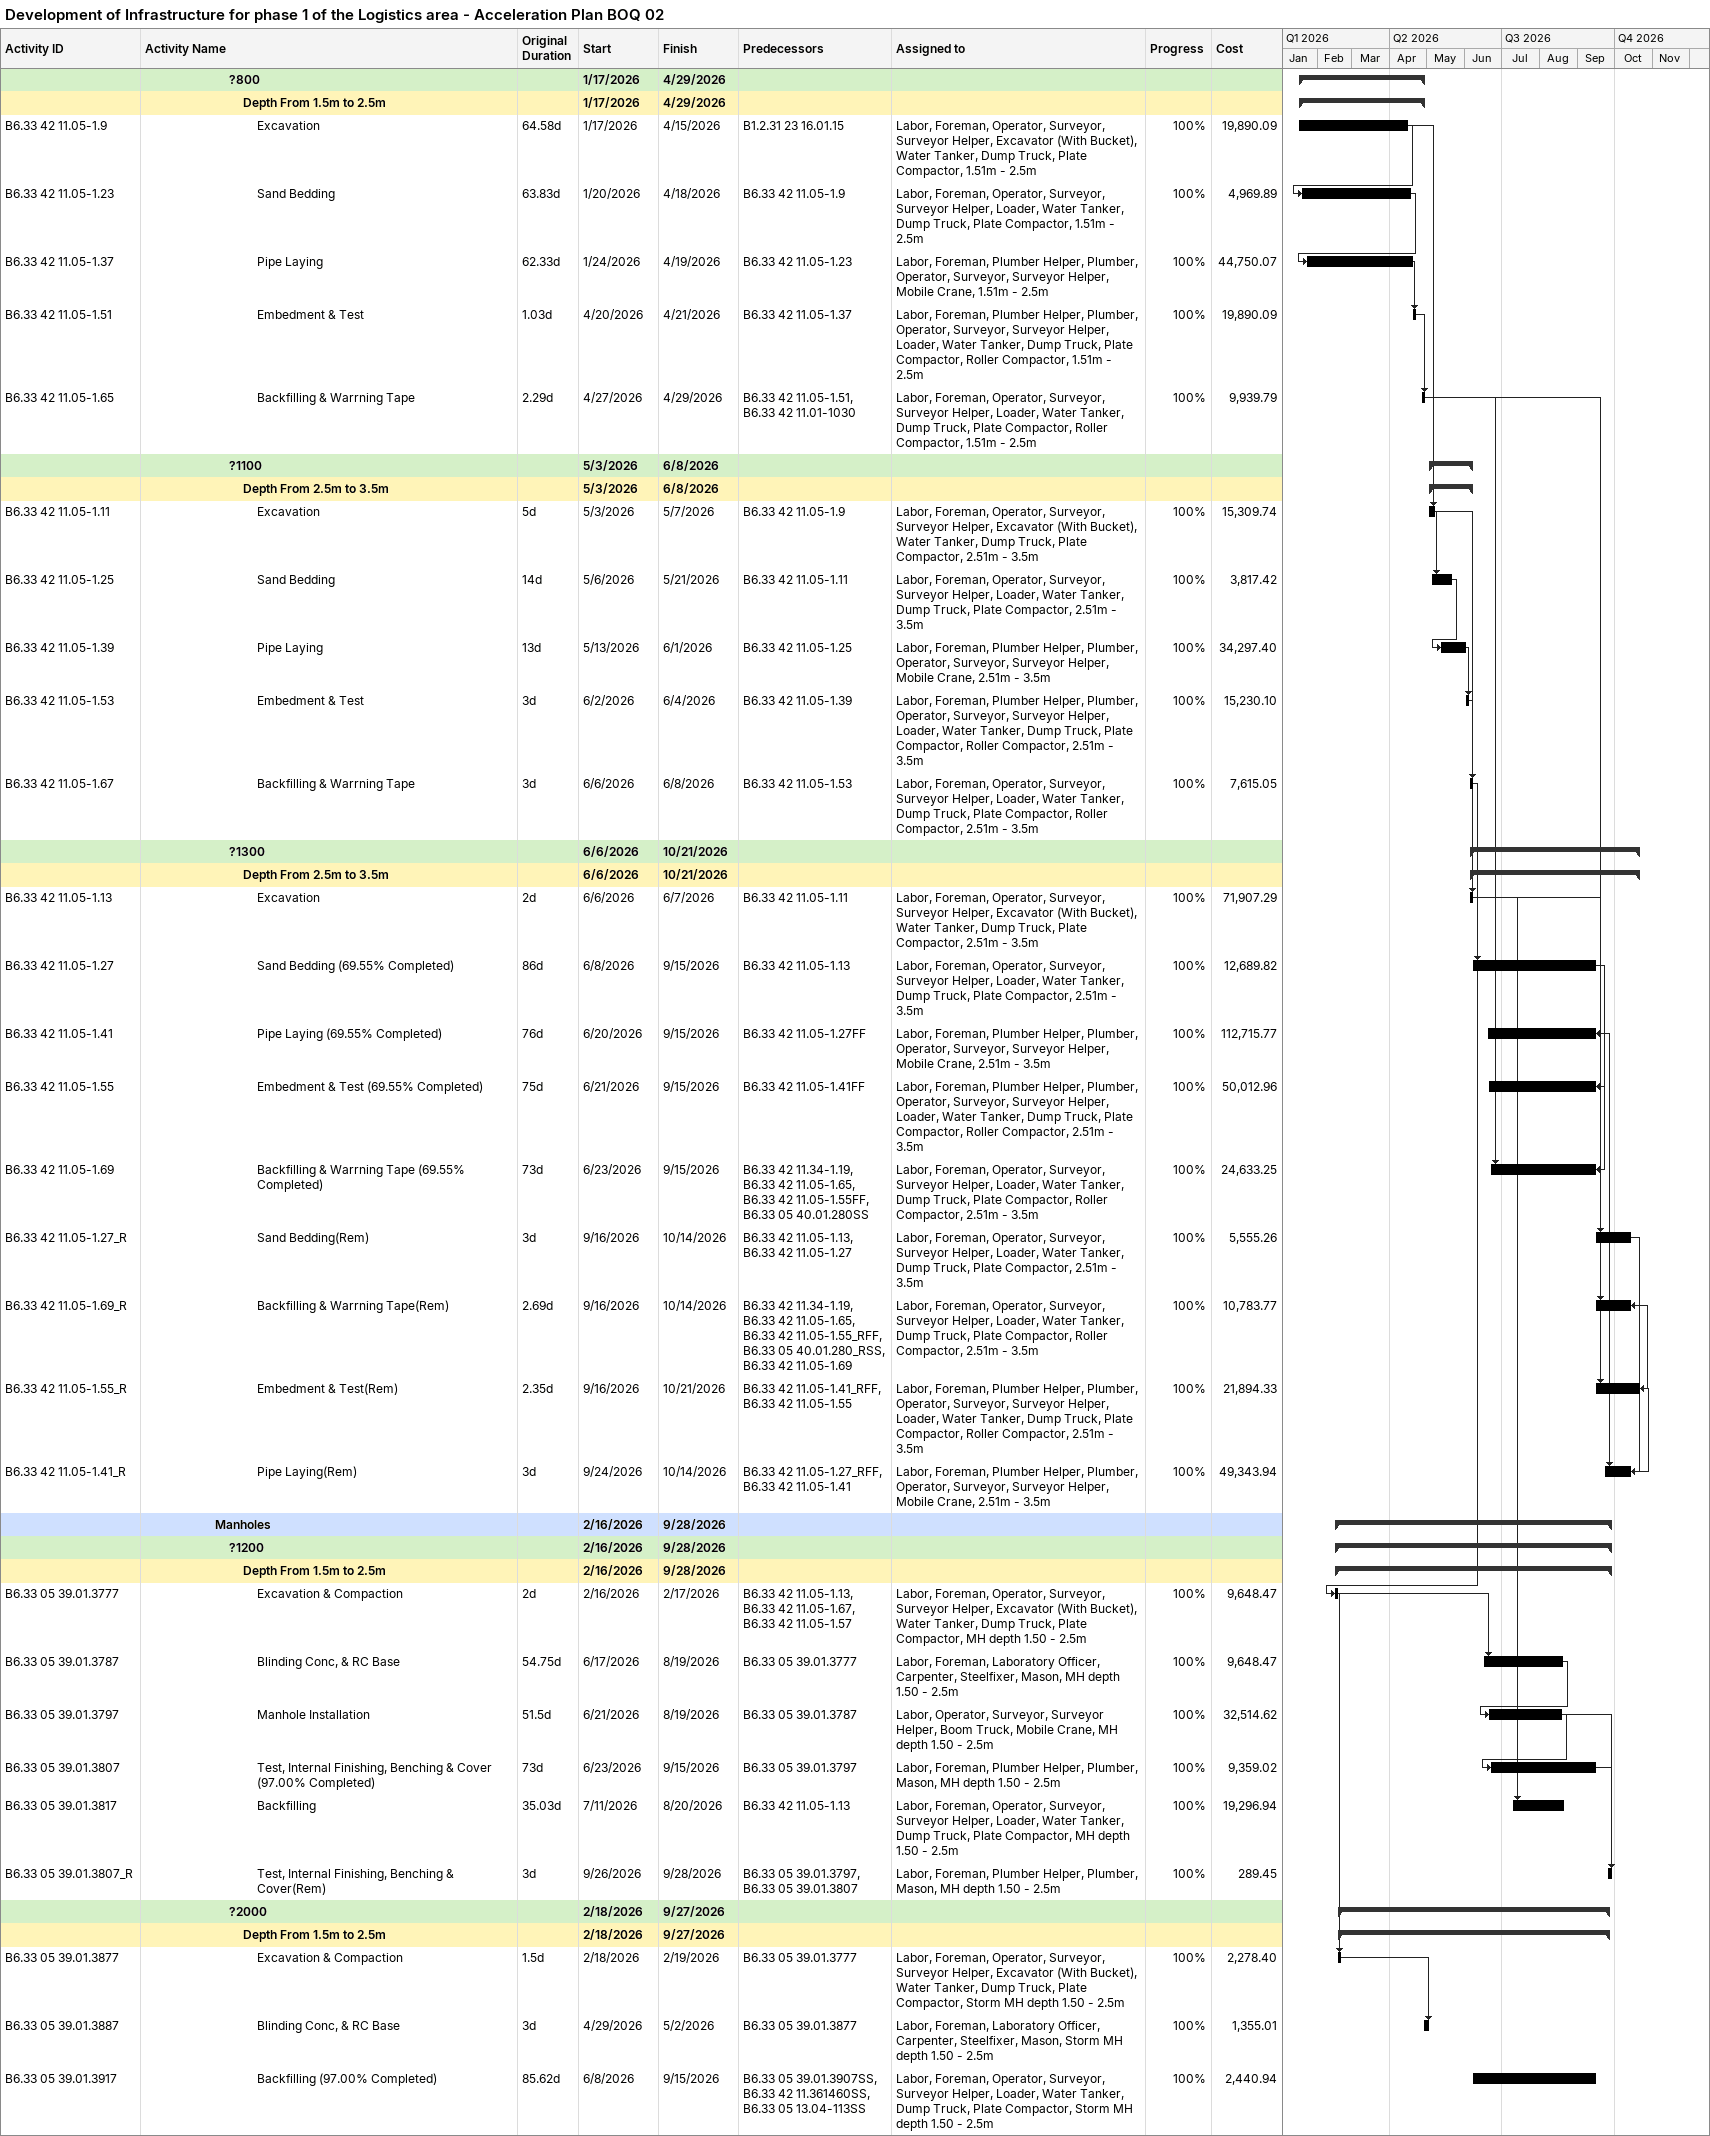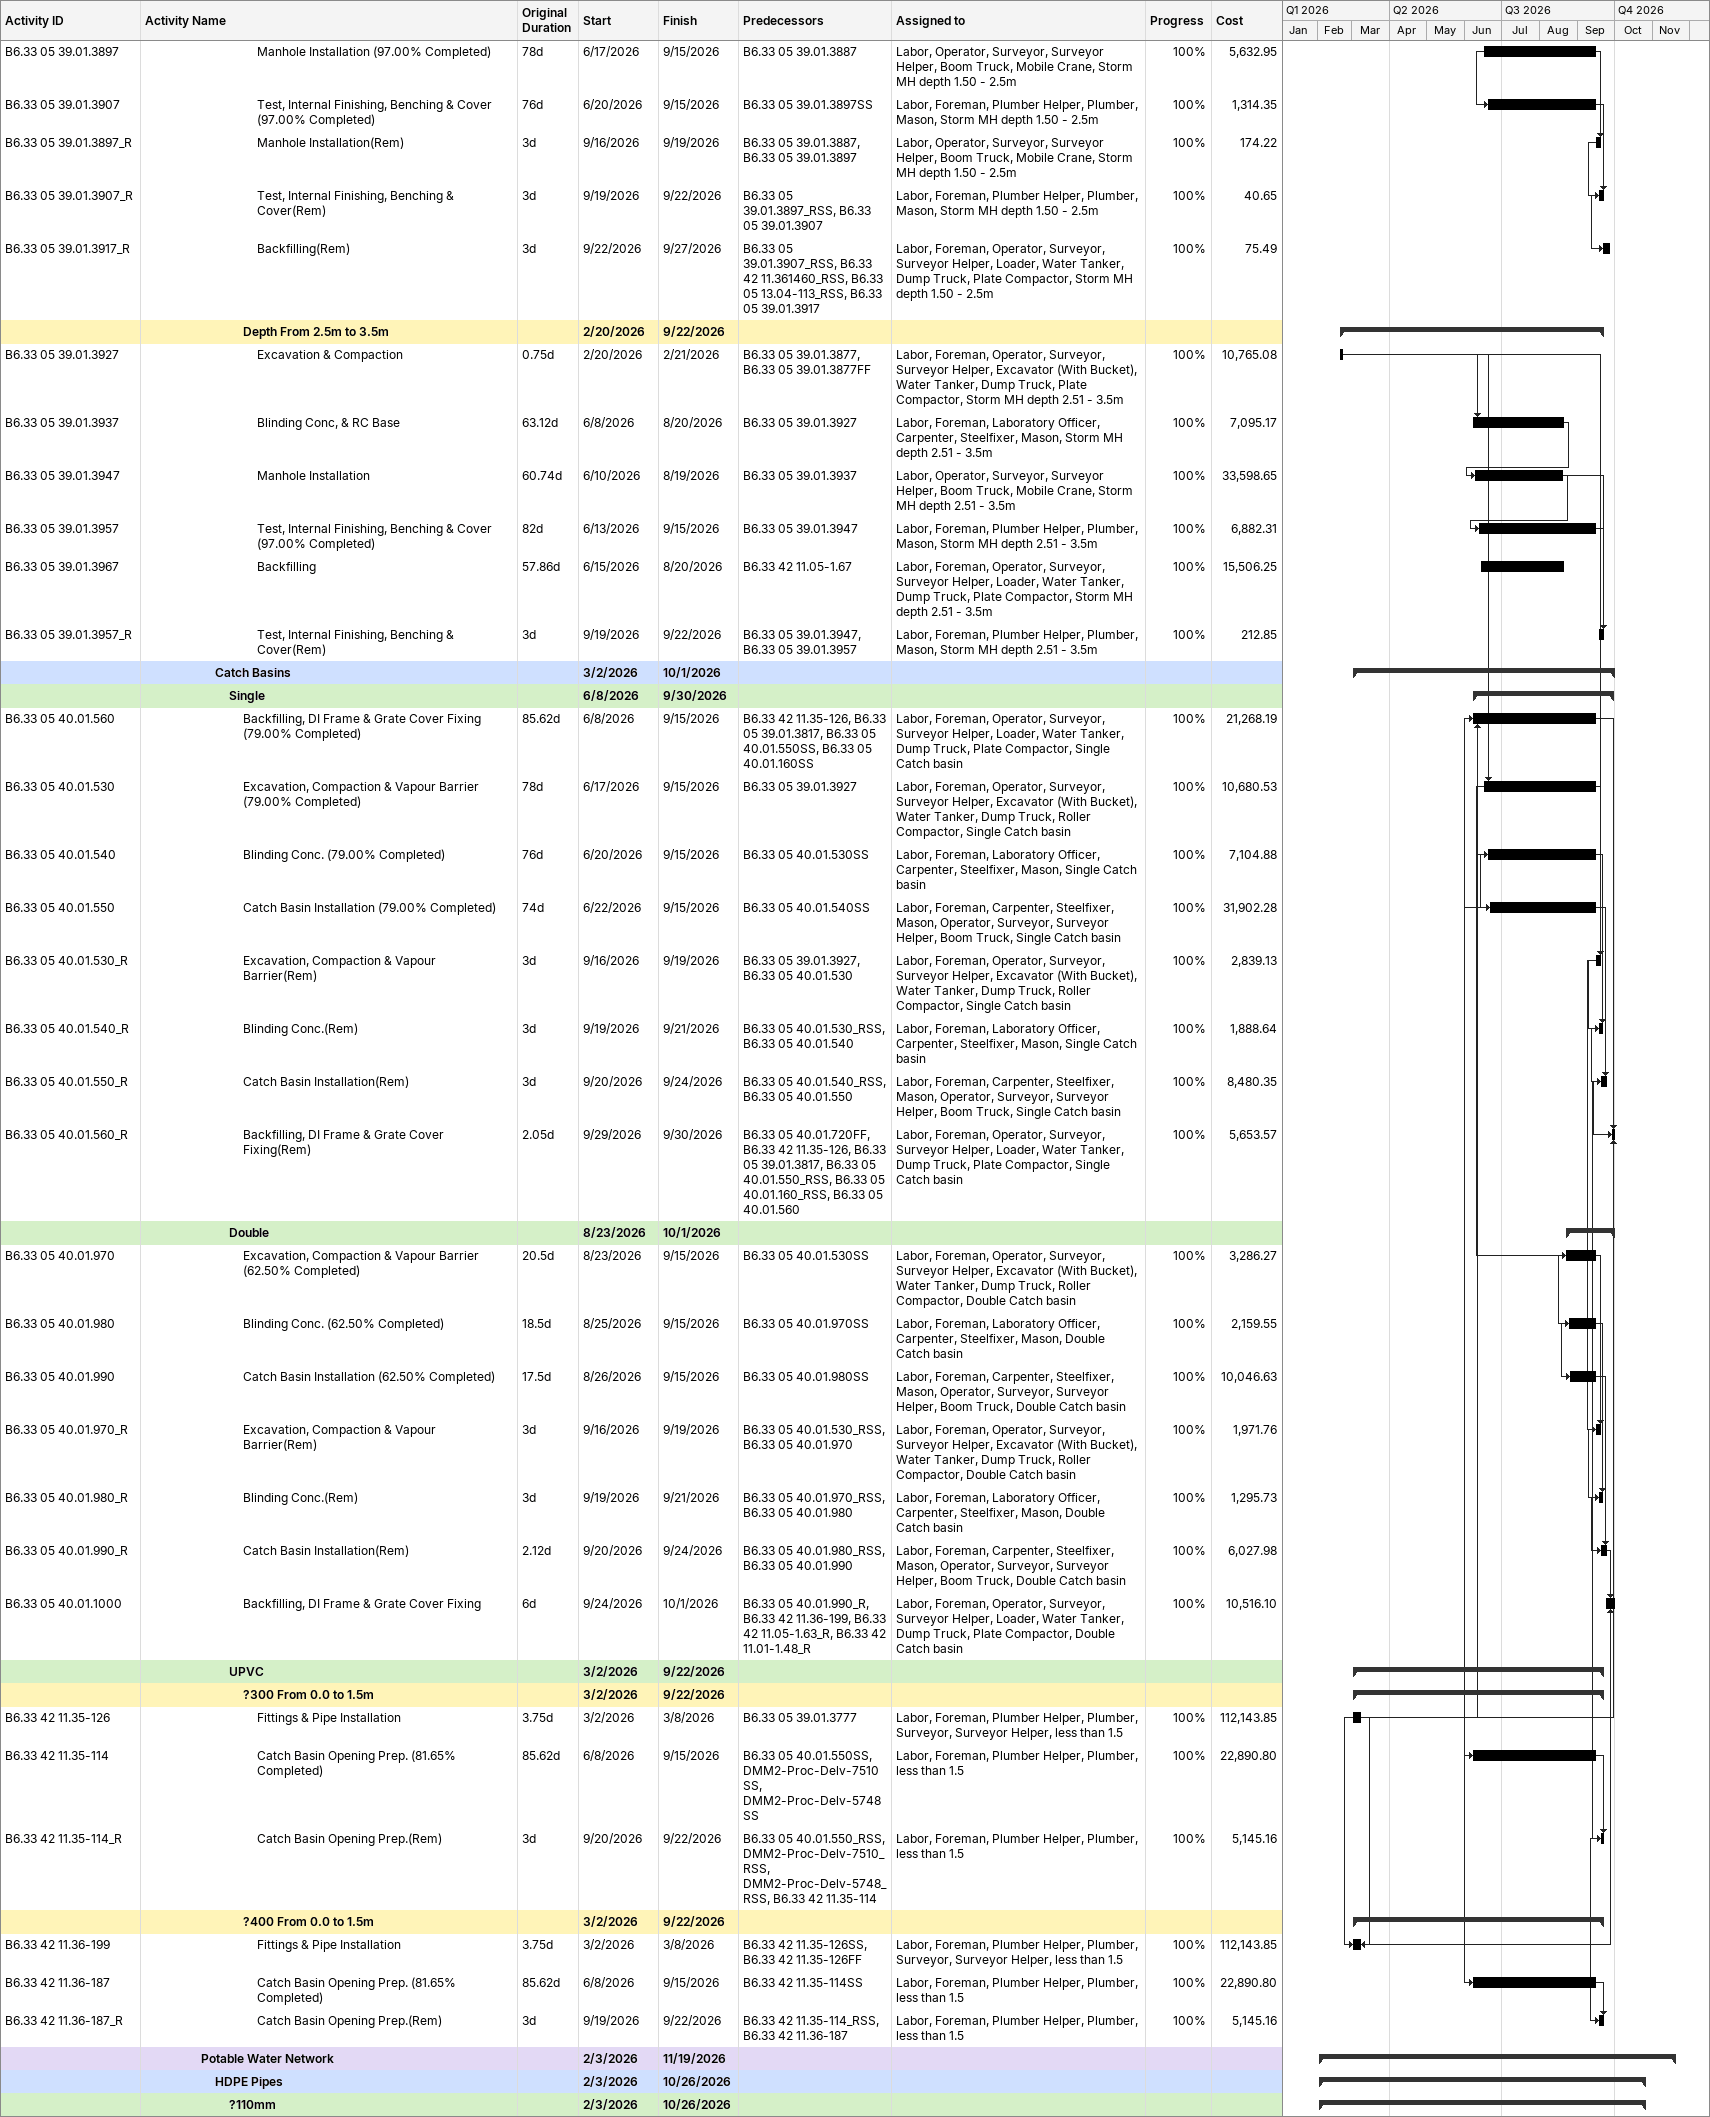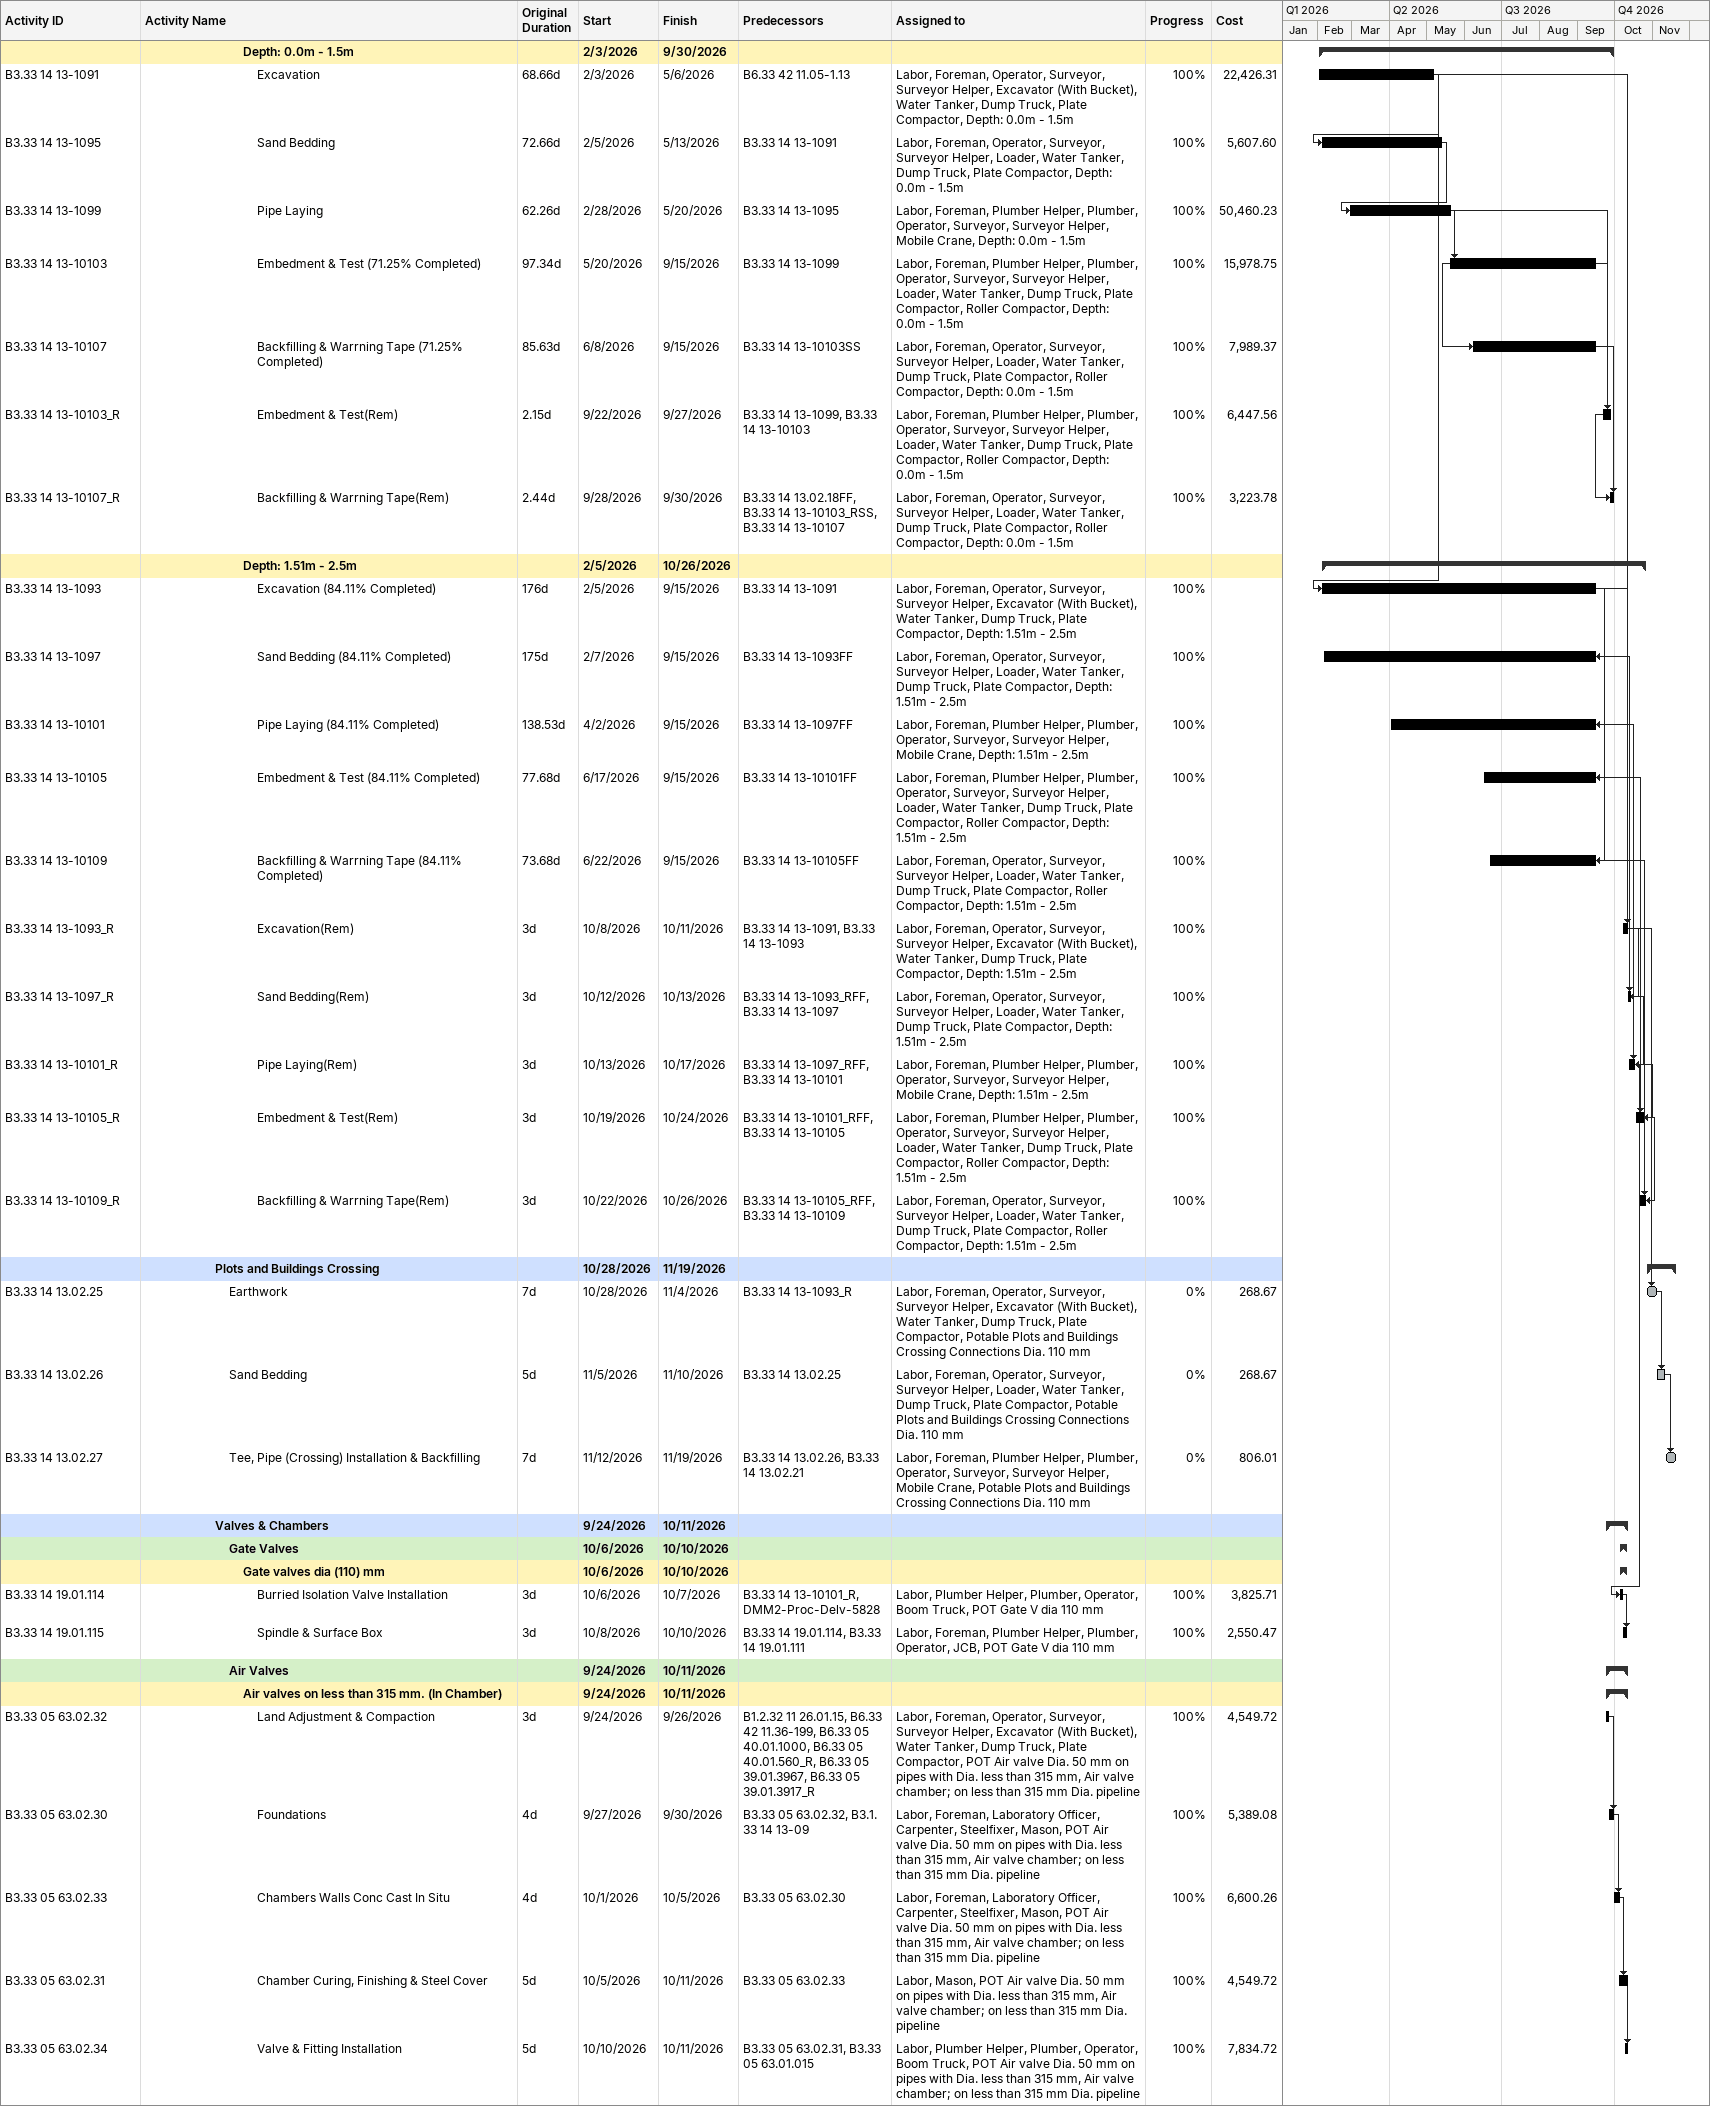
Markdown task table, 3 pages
Development of Infrastructure for phase 1 of the Logistics area - Acceleration Plan BOQ 02

| ID | Level | Task | Original duration | Start | Finish | Predecessors | Resources | % complete | Cost |
|---|---|---|---|---|---|---|---|---|---|
|  | 7 | **?800** |  | 2026-01-17 | 2026-04-29 |  |  |  |  |
|  | 8 | **Depth From 1.5m to 2.5m** |  | 2026-01-17 | 2026-04-29 |  |  |  |  |
| B6.33 42 11.05-1.9 | 9 | Excavation | 64.58d | 2026-01-17 | 2026-04-15 | B1.2.31 23 16.01.15 | Labor, Foreman, Operator, Surveyor, Surveyor Helper, Excavator (With Bucket), Water Tanker, Dump Truck, Plate Compactor, 1.51m - 2.5m | 100 | 19890.09 |
| B6.33 42 11.05-1.23 | 9 | Sand Bedding | 63.83d | 2026-01-20 | 2026-04-18 | B6.33 42 11.05-1.9 | Labor, Foreman, Operator, Surveyor, Surveyor Helper, Loader, Water Tanker, Dump Truck, Plate Compactor, 1.51m - 2.5m | 100 | 4969.89 |
| B6.33 42 11.05-1.37 | 9 | Pipe Laying | 62.33d | 2026-01-24 | 2026-04-19 | B6.33 42 11.05-1.23 | Labor, Foreman, Plumber Helper, Plumber, Operator, Surveyor, Surveyor Helper, Mobile Crane, 1.51m - 2.5m | 100 | 44750.07 |
| B6.33 42 11.05-1.51 | 9 | Embedment & Test | 1.03d | 2026-04-20 | 2026-04-21 | B6.33 42 11.05-1.37 | Labor, Foreman, Plumber Helper, Plumber, Operator, Surveyor, Surveyor Helper, Loader, Water Tanker, Dump Truck, Plate Compactor, Roller Compactor, 1.51m - 2.5m | 100 | 19890.09 |
| B6.33 42 11.05-1.65 | 9 | Backfilling & Warrning Tape | 2.29d | 2026-04-27 | 2026-04-29 | B6.33 42 11.05-1.51, B6.33 42 11.01-1030 | Labor, Foreman, Operator, Surveyor, Surveyor Helper, Loader, Water Tanker, Dump Truck, Plate Compactor, Roller Compactor, 1.51m - 2.5m | 100 | 9939.79 |
|  | 7 | **?1100** |  | 2026-05-03 | 2026-06-08 |  |  |  |  |
|  | 8 | **Depth From 2.5m to 3.5m** |  | 2026-05-03 | 2026-06-08 |  |  |  |  |
| B6.33 42 11.05-1.11 | 9 | Excavation | 5d | 2026-05-03 | 2026-05-07 | B6.33 42 11.05-1.9 | Labor, Foreman, Operator, Surveyor, Surveyor Helper, Excavator (With Bucket), Water Tanker, Dump Truck, Plate Compactor, 2.51m - 3.5m | 100 | 15309.74 |
| B6.33 42 11.05-1.25 | 9 | Sand Bedding | 14d | 2026-05-06 | 2026-05-21 | B6.33 42 11.05-1.11 | Labor, Foreman, Operator, Surveyor, Surveyor Helper, Loader, Water Tanker, Dump Truck, Plate Compactor, 2.51m - 3.5m | 100 | 3817.42 |
| B6.33 42 11.05-1.39 | 9 | Pipe Laying | 13d | 2026-05-13 | 2026-06-01 | B6.33 42 11.05-1.25 | Labor, Foreman, Plumber Helper, Plumber, Operator, Surveyor, Surveyor Helper, Mobile Crane, 2.51m - 3.5m | 100 | 34297.40 |
| B6.33 42 11.05-1.53 | 9 | Embedment & Test | 3d | 2026-06-02 | 2026-06-04 | B6.33 42 11.05-1.39 | Labor, Foreman, Plumber Helper, Plumber, Operator, Surveyor, Surveyor Helper, Loader, Water Tanker, Dump Truck, Plate Compactor, Roller Compactor, 2.51m - 3.5m | 100 | 15230.10 |
| B6.33 42 11.05-1.67 | 9 | Backfilling & Warrning Tape | 3d | 2026-06-06 | 2026-06-08 | B6.33 42 11.05-1.53 | Labor, Foreman, Operator, Surveyor, Surveyor Helper, Loader, Water Tanker, Dump Truck, Plate Compactor, Roller Compactor, 2.51m - 3.5m | 100 | 7615.05 |
|  | 7 | **?1300** |  | 2026-06-06 | 2026-10-21 |  |  |  |  |
|  | 8 | **Depth From 2.5m to 3.5m** |  | 2026-06-06 | 2026-10-21 |  |  |  |  |
| B6.33 42 11.05-1.13 | 9 | Excavation | 2d | 2026-06-06 | 2026-06-07 | B6.33 42 11.05-1.11 | Labor, Foreman, Operator, Surveyor, Surveyor Helper, Excavator (With Bucket), Water Tanker, Dump Truck, Plate Compactor, 2.51m - 3.5m | 100 | 71907.29 |
| B6.33 42 11.05-1.27 | 9 | Sand Bedding (69.55% Completed) | 86d | 2026-06-08 | 2026-09-15 | B6.33 42 11.05-1.13 | Labor, Foreman, Operator, Surveyor, Surveyor Helper, Loader, Water Tanker, Dump Truck, Plate Compactor, 2.51m - 3.5m | 100 | 12689.82 |
| B6.33 42 11.05-1.41 | 9 | Pipe Laying (69.55% Completed) | 76d | 2026-06-20 | 2026-09-15 | B6.33 42 11.05-1.27FF | Labor, Foreman, Plumber Helper, Plumber, Operator, Surveyor, Surveyor Helper, Mobile Crane, 2.51m - 3.5m | 100 | 112715.77 |
| B6.33 42 11.05-1.55 | 9 | Embedment & Test (69.55% Completed) | 75d | 2026-06-21 | 2026-09-15 | B6.33 42 11.05-1.41FF | Labor, Foreman, Plumber Helper, Plumber, Operator, Surveyor, Surveyor Helper, Loader, Water Tanker, Dump Truck, Plate Compactor, Roller Compactor, 2.51m - 3.5m | 100 | 50012.96 |
| B6.33 42 11.05-1.69 | 9 | Backfilling & Warrning Tape (69.55% Completed) | 73d | 2026-06-23 | 2026-09-15 | B6.33 42 11.34-1.19, B6.33 42 11.05-1.65, B6.33 42 11.05-1.55FF, B6.33 05 40.01.280SS | Labor, Foreman, Operator, Surveyor, Surveyor Helper, Loader, Water Tanker, Dump Truck, Plate Compactor, Roller Compactor, 2.51m - 3.5m | 100 | 24633.25 |
| B6.33 42 11.05-1.27_R | 9 | Sand Bedding(Rem) | 3d | 2026-09-16 | 2026-10-14 | B6.33 42 11.05-1.13, B6.33 42 11.05-1.27 | Labor, Foreman, Operator, Surveyor, Surveyor Helper, Loader, Water Tanker, Dump Truck, Plate Compactor, 2.51m - 3.5m | 100 | 5555.26 |
| B6.33 42 11.05-1.69_R | 9 | Backfilling & Warrning Tape(Rem) | 2.69d | 2026-09-16 | 2026-10-14 | B6.33 42 11.34-1.19, B6.33 42 11.05-1.65, B6.33 42 11.05-1.55_RFF, B6.33 05 40.01.280_RSS, B6.33 42 11.05-1.69 | Labor, Foreman, Operator, Surveyor, Surveyor Helper, Loader, Water Tanker, Dump Truck, Plate Compactor, Roller Compactor, 2.51m - 3.5m | 100 | 10783.77 |
| B6.33 42 11.05-1.55_R | 9 | Embedment & Test(Rem) | 2.35d | 2026-09-16 | 2026-10-21 | B6.33 42 11.05-1.41_RFF, B6.33 42 11.05-1.55 | Labor, Foreman, Plumber Helper, Plumber, Operator, Surveyor, Surveyor Helper, Loader, Water Tanker, Dump Truck, Plate Compactor, Roller Compactor, 2.51m - 3.5m | 100 | 21894.33 |
| B6.33 42 11.05-1.41_R | 9 | Pipe Laying(Rem) | 3d | 2026-09-24 | 2026-10-14 | B6.33 42 11.05-1.27_RFF, B6.33 42 11.05-1.41 | Labor, Foreman, Plumber Helper, Plumber, Operator, Surveyor, Surveyor Helper, Mobile Crane, 2.51m - 3.5m | 100 | 49343.94 |
|  | 6 | **Manholes** |  | 2026-02-16 | 2026-09-28 |  |  |  |  |
|  | 7 | **?1200** |  | 2026-02-16 | 2026-09-28 |  |  |  |  |
|  | 8 | **Depth From 1.5m to 2.5m** |  | 2026-02-16 | 2026-09-28 |  |  |  |  |
| B6.33 05 39.01.3777 | 9 | Excavation & Compaction | 2d | 2026-02-16 | 2026-02-17 | B6.33 42 11.05-1.13, B6.33 42 11.05-1.67, B6.33 42 11.05-1.57 | Labor, Foreman, Operator, Surveyor, Surveyor Helper, Excavator (With Bucket), Water Tanker, Dump Truck, Plate Compactor, MH depth 1.50 - 2.5m | 100 | 9648.47 |
| B6.33 05 39.01.3787 | 9 | Blinding Conc, & RC Base | 54.75d | 2026-06-17 | 2026-08-19 | B6.33 05 39.01.3777 | Labor, Foreman, Laboratory Officer, Carpenter, Steelfixer, Mason, MH depth 1.50 - 2.5m | 100 | 9648.47 |
| B6.33 05 39.01.3797 | 9 | Manhole Installation | 51.5d | 2026-06-21 | 2026-08-19 | B6.33 05 39.01.3787 | Labor, Operator, Surveyor, Surveyor Helper, Boom Truck, Mobile Crane, MH depth 1.50 - 2.5m | 100 | 32514.62 |
| B6.33 05 39.01.3807 | 9 | Test, Internal Finishing, Benching & Cover (97.00% Completed) | 73d | 2026-06-23 | 2026-09-15 | B6.33 05 39.01.3797 | Labor, Foreman, Plumber Helper, Plumber, Mason, MH depth 1.50 - 2.5m | 100 | 9359.02 |
| B6.33 05 39.01.3817 | 9 | Backfilling | 35.03d | 2026-07-11 | 2026-08-20 | B6.33 42 11.05-1.13 | Labor, Foreman, Operator, Surveyor, Surveyor Helper, Loader, Water Tanker, Dump Truck, Plate Compactor, MH depth 1.50 - 2.5m | 100 | 19296.94 |
| B6.33 05 39.01.3807_R | 9 | Test, Internal Finishing, Benching & Cover(Rem) | 3d | 2026-09-26 | 2026-09-28 | B6.33 05 39.01.3797, B6.33 05 39.01.3807 | Labor, Foreman, Plumber Helper, Plumber, Mason, MH depth 1.50 - 2.5m | 100 | 289.45 |
|  | 7 | **?2000** |  | 2026-02-18 | 2026-09-27 |  |  |  |  |
|  | 8 | **Depth From 1.5m to 2.5m** |  | 2026-02-18 | 2026-09-27 |  |  |  |  |
| B6.33 05 39.01.3877 | 9 | Excavation & Compaction | 1.5d | 2026-02-18 | 2026-02-19 | B6.33 05 39.01.3777 | Labor, Foreman, Operator, Surveyor, Surveyor Helper, Excavator (With Bucket), Water Tanker, Dump Truck, Plate Compactor, Storm MH depth 1.50 - 2.5m | 100 | 2278.40 |
| B6.33 05 39.01.3887 | 9 | Blinding Conc, & RC Base | 3d | 2026-04-29 | 2026-05-02 | B6.33 05 39.01.3877 | Labor, Foreman, Laboratory Officer, Carpenter, Steelfixer, Mason, Storm MH depth 1.50 - 2.5m | 100 | 1355.01 |
| B6.33 05 39.01.3917 | 9 | Backfilling (97.00% Completed) | 85.62d | 2026-06-08 | 2026-09-15 | B6.33 05 39.01.3907SS, B6.33 42 11.361460SS, B6.33 05 13.04-113SS | Labor, Foreman, Operator, Surveyor, Surveyor Helper, Loader, Water Tanker, Dump Truck, Plate Compactor, Storm MH depth 1.50 - 2.5m | 100 | 2440.94 |
| B6.33 05 39.01.3897 | 9 | Manhole Installation (97.00% Completed) | 78d | 2026-06-17 | 2026-09-15 | B6.33 05 39.01.3887 | Labor, Operator, Surveyor, Surveyor Helper, Boom Truck, Mobile Crane, Storm MH depth 1.50 - 2.5m | 100 | 5632.95 |
| B6.33 05 39.01.3907 | 9 | Test, Internal Finishing, Benching & Cover (97.00% Completed) | 76d | 2026-06-20 | 2026-09-15 | B6.33 05 39.01.3897SS | Labor, Foreman, Plumber Helper, Plumber, Mason, Storm MH depth 1.50 - 2.5m | 100 | 1314.35 |
| B6.33 05 39.01.3897_R | 9 | Manhole Installation(Rem) | 3d | 2026-09-16 | 2026-09-19 | B6.33 05 39.01.3887, B6.33 05 39.01.3897 | Labor, Operator, Surveyor, Surveyor Helper, Boom Truck, Mobile Crane, Storm MH depth 1.50 - 2.5m | 100 | 174.22 |
| B6.33 05 39.01.3907_R | 9 | Test, Internal Finishing, Benching & Cover(Rem) | 3d | 2026-09-19 | 2026-09-22 | B6.33 05 39.01.3897_RSS, B6.33 05 39.01.3907 | Labor, Foreman, Plumber Helper, Plumber, Mason, Storm MH depth 1.50 - 2.5m | 100 | 40.65 |
| B6.33 05 39.01.3917_R | 9 | Backfilling(Rem) | 3d | 2026-09-22 | 2026-09-27 | B6.33 05 39.01.3907_RSS, B6.33 42 11.361460_RSS, B6.33 05 13.04-113_RSS, B6.33 05 39.01.3917 | Labor, Foreman, Operator, Surveyor, Surveyor Helper, Loader, Water Tanker, Dump Truck, Plate Compactor, Storm MH depth 1.50 - 2.5m | 100 | 75.49 |
|  | 8 | **Depth From 2.5m to 3.5m** |  | 2026-02-20 | 2026-09-22 |  |  |  |  |
| B6.33 05 39.01.3927 | 9 | Excavation & Compaction | 0.75d | 2026-02-20 | 2026-02-21 | B6.33 05 39.01.3877, B6.33 05 39.01.3877FF | Labor, Foreman, Operator, Surveyor, Surveyor Helper, Excavator (With Bucket), Water Tanker, Dump Truck, Plate Compactor, Storm MH depth 2.51 - 3.5m | 100 | 10765.08 |
| B6.33 05 39.01.3937 | 9 | Blinding Conc, & RC Base | 63.12d | 2026-06-08 | 2026-08-20 | B6.33 05 39.01.3927 | Labor, Foreman, Laboratory Officer, Carpenter, Steelfixer, Mason, Storm MH depth 2.51 - 3.5m | 100 | 7095.17 |
| B6.33 05 39.01.3947 | 9 | Manhole Installation | 60.74d | 2026-06-10 | 2026-08-19 | B6.33 05 39.01.3937 | Labor, Operator, Surveyor, Surveyor Helper, Boom Truck, Mobile Crane, Storm MH depth 2.51 - 3.5m | 100 | 33598.65 |
| B6.33 05 39.01.3957 | 9 | Test, Internal Finishing, Benching & Cover (97.00% Completed) | 82d | 2026-06-13 | 2026-09-15 | B6.33 05 39.01.3947 | Labor, Foreman, Plumber Helper, Plumber, Mason, Storm MH depth 2.51 - 3.5m | 100 | 6882.31 |
| B6.33 05 39.01.3967 | 9 | Backfilling | 57.86d | 2026-06-15 | 2026-08-20 | B6.33 42 11.05-1.67 | Labor, Foreman, Operator, Surveyor, Surveyor Helper, Loader, Water Tanker, Dump Truck, Plate Compactor, Storm MH depth 2.51 - 3.5m | 100 | 15506.25 |
| B6.33 05 39.01.3957_R | 9 | Test, Internal Finishing, Benching & Cover(Rem) | 3d | 2026-09-19 | 2026-09-22 | B6.33 05 39.01.3947, B6.33 05 39.01.3957 | Labor, Foreman, Plumber Helper, Plumber, Mason, Storm MH depth 2.51 - 3.5m | 100 | 212.85 |
|  | 6 | **Catch Basins** |  | 2026-03-02 | 2026-10-01 |  |  |  |  |
|  | 7 | **Single** |  | 2026-06-08 | 2026-09-30 |  |  |  |  |
| B6.33 05 40.01.560 | 8 | Backfilling, DI Frame & Grate Cover Fixing (79.00% Completed) | 85.62d | 2026-06-08 | 2026-09-15 | B6.33 42 11.35-126, B6.33 05 39.01.3817, B6.33 05 40.01.550SS, B6.33 05 40.01.160SS | Labor, Foreman, Operator, Surveyor, Surveyor Helper, Loader, Water Tanker, Dump Truck, Plate Compactor, Single Catch basin | 100 | 21268.19 |
| B6.33 05 40.01.530 | 8 | Excavation, Compaction & Vapour Barrier (79.00% Completed) | 78d | 2026-06-17 | 2026-09-15 | B6.33 05 39.01.3927 | Labor, Foreman, Operator, Surveyor, Surveyor Helper, Excavator (With Bucket), Water Tanker, Dump Truck, Roller Compactor, Single Catch basin | 100 | 10680.53 |
| B6.33 05 40.01.540 | 8 | Blinding Conc. (79.00% Completed) | 76d | 2026-06-20 | 2026-09-15 | B6.33 05 40.01.530SS | Labor, Foreman, Laboratory Officer, Carpenter, Steelfixer, Mason, Single Catch basin | 100 | 7104.88 |
| B6.33 05 40.01.550 | 8 | Catch Basin Installation (79.00% Completed) | 74d | 2026-06-22 | 2026-09-15 | B6.33 05 40.01.540SS | Labor, Foreman, Carpenter, Steelfixer, Mason, Operator, Surveyor, Surveyor Helper, Boom Truck, Single Catch basin | 100 | 31902.28 |
| B6.33 05 40.01.530_R | 8 | Excavation, Compaction & Vapour Barrier(Rem) | 3d | 2026-09-16 | 2026-09-19 | B6.33 05 39.01.3927, B6.33 05 40.01.530 | Labor, Foreman, Operator, Surveyor, Surveyor Helper, Excavator (With Bucket), Water Tanker, Dump Truck, Roller Compactor, Single Catch basin | 100 | 2839.13 |
| B6.33 05 40.01.540_R | 8 | Blinding Conc.(Rem) | 3d | 2026-09-19 | 2026-09-21 | B6.33 05 40.01.530_RSS, B6.33 05 40.01.540 | Labor, Foreman, Laboratory Officer, Carpenter, Steelfixer, Mason, Single Catch basin | 100 | 1888.64 |
| B6.33 05 40.01.550_R | 8 | Catch Basin Installation(Rem) | 3d | 2026-09-20 | 2026-09-24 | B6.33 05 40.01.540_RSS, B6.33 05 40.01.550 | Labor, Foreman, Carpenter, Steelfixer, Mason, Operator, Surveyor, Surveyor Helper, Boom Truck, Single Catch basin | 100 | 8480.35 |
| B6.33 05 40.01.560_R | 8 | Backfilling, DI Frame & Grate Cover Fixing(Rem) | 2.05d | 2026-09-29 | 2026-09-30 | B6.33 05 40.01.720FF, B6.33 42 11.35-126, B6.33 05 39.01.3817, B6.33 05 40.01.550_RSS, B6.33 05 40.01.160_RSS, B6.33 05 40.01.560 | Labor, Foreman, Operator, Surveyor, Surveyor Helper, Loader, Water Tanker, Dump Truck, Plate Compactor, Single Catch basin | 100 | 5653.57 |
|  | 7 | **Double** |  | 2026-08-23 | 2026-10-01 |  |  |  |  |
| B6.33 05 40.01.970 | 8 | Excavation, Compaction & Vapour Barrier (62.50% Completed) | 20.5d | 2026-08-23 | 2026-09-15 | B6.33 05 40.01.530SS | Labor, Foreman, Operator, Surveyor, Surveyor Helper, Excavator (With Bucket), Water Tanker, Dump Truck, Roller Compactor, Double Catch basin | 100 | 3286.27 |
| B6.33 05 40.01.980 | 8 | Blinding Conc. (62.50% Completed) | 18.5d | 2026-08-25 | 2026-09-15 | B6.33 05 40.01.970SS | Labor, Foreman, Laboratory Officer, Carpenter, Steelfixer, Mason, Double Catch basin | 100 | 2159.55 |
| B6.33 05 40.01.990 | 8 | Catch Basin Installation (62.50% Completed) | 17.5d | 2026-08-26 | 2026-09-15 | B6.33 05 40.01.980SS | Labor, Foreman, Carpenter, Steelfixer, Mason, Operator, Surveyor, Surveyor Helper, Boom Truck, Double Catch basin | 100 | 10046.63 |
| B6.33 05 40.01.970_R | 8 | Excavation, Compaction & Vapour Barrier(Rem) | 3d | 2026-09-16 | 2026-09-19 | B6.33 05 40.01.530_RSS, B6.33 05 40.01.970 | Labor, Foreman, Operator, Surveyor, Surveyor Helper, Excavator (With Bucket), Water Tanker, Dump Truck, Roller Compactor, Double Catch basin | 100 | 1971.76 |
| B6.33 05 40.01.980_R | 8 | Blinding Conc.(Rem) | 3d | 2026-09-19 | 2026-09-21 | B6.33 05 40.01.970_RSS, B6.33 05 40.01.980 | Labor, Foreman, Laboratory Officer, Carpenter, Steelfixer, Mason, Double Catch basin | 100 | 1295.73 |
| B6.33 05 40.01.990_R | 8 | Catch Basin Installation(Rem) | 2.12d | 2026-09-20 | 2026-09-24 | B6.33 05 40.01.980_RSS, B6.33 05 40.01.990 | Labor, Foreman, Carpenter, Steelfixer, Mason, Operator, Surveyor, Surveyor Helper, Boom Truck, Double Catch basin | 100 | 6027.98 |
| B6.33 05 40.01.1000 | 8 | Backfilling, DI Frame & Grate Cover Fixing | 6d | 2026-09-24 | 2026-10-01 | B6.33 05 40.01.990_R, B6.33 42 11.36-199, B6.33 42 11.05-1.63_R, B6.33 42 11.01-1.48_R | Labor, Foreman, Operator, Surveyor, Surveyor Helper, Loader, Water Tanker, Dump Truck, Plate Compactor, Double Catch basin | 100 | 10516.10 |
|  | 7 | **UPVC** |  | 2026-03-02 | 2026-09-22 |  |  |  |  |
|  | 8 | **?300 From 0.0 to 1.5m** |  | 2026-03-02 | 2026-09-22 |  |  |  |  |
| B6.33 42 11.35-126 | 9 | Fittings & Pipe Installation | 3.75d | 2026-03-02 | 2026-03-08 | B6.33 05 39.01.3777 | Labor, Foreman, Plumber Helper, Plumber, Surveyor, Surveyor Helper, less than 1.5 | 100 | 112143.85 |
| B6.33 42 11.35-114 | 9 | Catch Basin Opening Prep. (81.65% Completed) | 85.62d | 2026-06-08 | 2026-09-15 | B6.33 05 40.01.550SS, DMM2-Proc-Delv-7510SS, DMM2-Proc-Delv-5748SS | Labor, Foreman, Plumber Helper, Plumber, less than 1.5 | 100 | 22890.80 |
| B6.33 42 11.35-114_R | 9 | Catch Basin Opening Prep.(Rem) | 3d | 2026-09-20 | 2026-09-22 | B6.33 05 40.01.550_RSS, DMM2-Proc-Delv-7510_RSS, DMM2-Proc-Delv-5748_RSS, B6.33 42 11.35-114 | Labor, Foreman, Plumber Helper, Plumber, less than 1.5 | 100 | 5145.16 |
|  | 8 | **?400 From 0.0 to 1.5m** |  | 2026-03-02 | 2026-09-22 |  |  |  |  |
| B6.33 42 11.36-199 | 9 | Fittings & Pipe Installation | 3.75d | 2026-03-02 | 2026-03-08 | B6.33 42 11.35-126SS, B6.33 42 11.35-126FF | Labor, Foreman, Plumber Helper, Plumber, Surveyor, Surveyor Helper, less than 1.5 | 100 | 112143.85 |
| B6.33 42 11.36-187 | 9 | Catch Basin Opening Prep. (81.65% Completed) | 85.62d | 2026-06-08 | 2026-09-15 | B6.33 42 11.35-114SS | Labor, Foreman, Plumber Helper, Plumber, less than 1.5 | 100 | 22890.80 |
| B6.33 42 11.36-187_R | 9 | Catch Basin Opening Prep.(Rem) | 3d | 2026-09-19 | 2026-09-22 | B6.33 42 11.35-114_RSS, B6.33 42 11.36-187 | Labor, Foreman, Plumber Helper, Plumber, less than 1.5 | 100 | 5145.16 |
|  | 5 | **Potable Water Network** |  | 2026-02-03 | 2026-11-19 |  |  |  |  |
|  | 6 | **HDPE Pipes** |  | 2026-02-03 | 2026-10-26 |  |  |  |  |
|  | 7 | **?110mm** |  | 2026-02-03 | 2026-10-26 |  |  |  |  |
|  | 8 | **Depth: 0.0m - 1.5m** |  | 2026-02-03 | 2026-09-30 |  |  |  |  |
| B3.33 14 13-1091 | 9 | Excavation | 68.66d | 2026-02-03 | 2026-05-06 | B6.33 42 11.05-1.13 | Labor, Foreman, Operator, Surveyor, Surveyor Helper, Excavator (With Bucket), Water Tanker, Dump Truck, Plate Compactor, Depth: 0.0m - 1.5m | 100 | 22426.31 |
| B3.33 14 13-1095 | 9 | Sand Bedding | 72.66d | 2026-02-05 | 2026-05-13 | B3.33 14 13-1091 | Labor, Foreman, Operator, Surveyor, Surveyor Helper, Loader, Water Tanker, Dump Truck, Plate Compactor, Depth: 0.0m - 1.5m | 100 | 5607.60 |
| B3.33 14 13-1099 | 9 | Pipe Laying | 62.26d | 2026-02-28 | 2026-05-20 | B3.33 14 13-1095 | Labor, Foreman, Plumber Helper, Plumber, Operator, Surveyor, Surveyor Helper, Mobile Crane, Depth: 0.0m - 1.5m | 100 | 50460.23 |
| B3.33 14 13-10103 | 9 | Embedment & Test (71.25% Completed) | 97.34d | 2026-05-20 | 2026-09-15 | B3.33 14 13-1099 | Labor, Foreman, Plumber Helper, Plumber, Operator, Surveyor, Surveyor Helper, Loader, Water Tanker, Dump Truck, Plate Compactor, Roller Compactor, Depth: 0.0m - 1.5m | 100 | 15978.75 |
| B3.33 14 13-10107 | 9 | Backfilling & Warrning Tape (71.25% Completed) | 85.63d | 2026-06-08 | 2026-09-15 | B3.33 14 13-10103SS | Labor, Foreman, Operator, Surveyor, Surveyor Helper, Loader, Water Tanker, Dump Truck, Plate Compactor, Roller Compactor, Depth: 0.0m - 1.5m | 100 | 7989.37 |
| B3.33 14 13-10103_R | 9 | Embedment & Test(Rem) | 2.15d | 2026-09-22 | 2026-09-27 | B3.33 14 13-1099, B3.33 14 13-10103 | Labor, Foreman, Plumber Helper, Plumber, Operator, Surveyor, Surveyor Helper, Loader, Water Tanker, Dump Truck, Plate Compactor, Roller Compactor, Depth: 0.0m - 1.5m | 100 | 6447.56 |
| B3.33 14 13-10107_R | 9 | Backfilling & Warrning Tape(Rem) | 2.44d | 2026-09-28 | 2026-09-30 | B3.33 14 13.02.18FF, B3.33 14 13-10103_RSS, B3.33 14 13-10107 | Labor, Foreman, Operator, Surveyor, Surveyor Helper, Loader, Water Tanker, Dump Truck, Plate Compactor, Roller Compactor, Depth: 0.0m - 1.5m | 100 | 3223.78 |
|  | 8 | **Depth: 1.51m - 2.5m** |  | 2026-02-05 | 2026-10-26 |  |  |  |  |
| B3.33 14 13-1093 | 9 | Excavation (84.11% Completed) | 176d | 2026-02-05 | 2026-09-15 | B3.33 14 13-1091 | Labor, Foreman, Operator, Surveyor, Surveyor Helper, Excavator (With Bucket), Water Tanker, Dump Truck, Plate Compactor, Depth: 1.51m - 2.5m | 100 |  |
| B3.33 14 13-1097 | 9 | Sand Bedding (84.11% Completed) | 175d | 2026-02-07 | 2026-09-15 | B3.33 14 13-1093FF | Labor, Foreman, Operator, Surveyor, Surveyor Helper, Loader, Water Tanker, Dump Truck, Plate Compactor, Depth: 1.51m - 2.5m | 100 |  |
| B3.33 14 13-10101 | 9 | Pipe Laying (84.11% Completed) | 138.53d | 2026-04-02 | 2026-09-15 | B3.33 14 13-1097FF | Labor, Foreman, Plumber Helper, Plumber, Operator, Surveyor, Surveyor Helper, Mobile Crane, Depth: 1.51m - 2.5m | 100 |  |
| B3.33 14 13-10105 | 9 | Embedment & Test (84.11% Completed) | 77.68d | 2026-06-17 | 2026-09-15 | B3.33 14 13-10101FF | Labor, Foreman, Plumber Helper, Plumber, Operator, Surveyor, Surveyor Helper, Loader, Water Tanker, Dump Truck, Plate Compactor, Roller Compactor, Depth: 1.51m - 2.5m | 100 |  |
| B3.33 14 13-10109 | 9 | Backfilling & Warrning Tape (84.11% Completed) | 73.68d | 2026-06-22 | 2026-09-15 | B3.33 14 13-10105FF | Labor, Foreman, Operator, Surveyor, Surveyor Helper, Loader, Water Tanker, Dump Truck, Plate Compactor, Roller Compactor, Depth: 1.51m - 2.5m | 100 |  |
| B3.33 14 13-1093_R | 9 | Excavation(Rem) | 3d | 2026-10-08 | 2026-10-11 | B3.33 14 13-1091, B3.33 14 13-1093 | Labor, Foreman, Operator, Surveyor, Surveyor Helper, Excavator (With Bucket), Water Tanker, Dump Truck, Plate Compactor, Depth: 1.51m - 2.5m | 100 |  |
| B3.33 14 13-1097_R | 9 | Sand Bedding(Rem) | 3d | 2026-10-12 | 2026-10-13 | B3.33 14 13-1093_RFF, B3.33 14 13-1097 | Labor, Foreman, Operator, Surveyor, Surveyor Helper, Loader, Water Tanker, Dump Truck, Plate Compactor, Depth: 1.51m - 2.5m | 100 |  |
| B3.33 14 13-10101_R | 9 | Pipe Laying(Rem) | 3d | 2026-10-13 | 2026-10-17 | B3.33 14 13-1097_RFF, B3.33 14 13-10101 | Labor, Foreman, Plumber Helper, Plumber, Operator, Surveyor, Surveyor Helper, Mobile Crane, Depth: 1.51m - 2.5m | 100 |  |
| B3.33 14 13-10105_R | 9 | Embedment & Test(Rem) | 3d | 2026-10-19 | 2026-10-24 | B3.33 14 13-10101_RFF, B3.33 14 13-10105 | Labor, Foreman, Plumber Helper, Plumber, Operator, Surveyor, Surveyor Helper, Loader, Water Tanker, Dump Truck, Plate Compactor, Roller Compactor, Depth: 1.51m - 2.5m | 100 |  |
| B3.33 14 13-10109_R | 9 | Backfilling & Warrning Tape(Rem) | 3d | 2026-10-22 | 2026-10-26 | B3.33 14 13-10105_RFF, B3.33 14 13-10109 | Labor, Foreman, Operator, Surveyor, Surveyor Helper, Loader, Water Tanker, Dump Truck, Plate Compactor, Roller Compactor, Depth: 1.51m - 2.5m | 100 |  |
|  | 6 | **Plots and Buildings Crossing** |  | 2026-10-28 | 2026-11-19 |  |  |  |  |
| B3.33 14 13.02.25 | 7 | Earthwork | 7d | 2026-10-28 | 2026-11-04 | B3.33 14 13-1093_R | Labor, Foreman, Operator, Surveyor, Surveyor Helper, Excavator (With Bucket), Water Tanker, Dump Truck, Plate Compactor, Potable Plots and Buildings Crossing Connections Dia. 110 mm | 0 | 268.67 |
| B3.33 14 13.02.26 | 7 | Sand Bedding | 5d | 2026-11-05 | 2026-11-10 | B3.33 14 13.02.25 | Labor, Foreman, Operator, Surveyor, Surveyor Helper, Loader, Water Tanker, Dump Truck, Plate Compactor, Potable Plots and Buildings Crossing Connections Dia. 110 mm | 0 | 268.67 |
| B3.33 14 13.02.27 | 7 | Tee, Pipe (Crossing) Installation & Backfilling | 7d | 2026-11-12 | 2026-11-19 | B3.33 14 13.02.26, B3.33 14 13.02.21 | Labor, Foreman, Plumber Helper, Plumber, Operator, Surveyor, Surveyor Helper, Mobile Crane, Potable Plots and Buildings Crossing Connections Dia. 110 mm | 0 | 806.01 |
|  | 6 | **Valves & Chambers** |  | 2026-09-24 | 2026-10-11 |  |  |  |  |
|  | 7 | **Gate Valves** |  | 2026-10-06 | 2026-10-10 |  |  |  |  |
|  | 8 | **Gate valves dia (110) mm** |  | 2026-10-06 | 2026-10-10 |  |  |  |  |
| B3.33 14 19.01.114 | 9 | Burried Isolation Valve Installation | 3d | 2026-10-06 | 2026-10-07 | B3.33 14 13-10101_R, DMM2-Proc-Delv-5828 | Labor, Plumber Helper, Plumber, Operator, Boom Truck, POT Gate V dia 110 mm | 100 | 3825.71 |
| B3.33 14 19.01.115 | 9 | Spindle & Surface Box | 3d | 2026-10-08 | 2026-10-10 | B3.33 14 19.01.114, B3.33 14 19.01.111 | Labor, Foreman, Plumber Helper, Plumber, Operator, JCB, POT Gate V dia 110 mm | 100 | 2550.47 |
|  | 7 | **Air Valves** |  | 2026-09-24 | 2026-10-11 |  |  |  |  |
|  | 8 | **Air valves on less than 315 mm. (In Chamber)** |  | 2026-09-24 | 2026-10-11 |  |  |  |  |
| B3.33 05 63.02.32 | 9 | Land Adjustment & Compaction | 3d | 2026-09-24 | 2026-09-26 | B1.2.32 11 26.01.15, B6.33 42 11.36-199, B6.33 05 40.01.1000, B6.33 05 40.01.560_R, B6.33 05 39.01.3967, B6.33 05 39.01.3917_R | Labor, Foreman, Operator, Surveyor, Surveyor Helper, Excavator (With Bucket), Water Tanker, Dump Truck, Plate Compactor, POT Air valve Dia. 50 mm on pipes with Dia. less than 315 mm, Air valve chamber; on less than 315 mm Dia. pipeline | 100 | 4549.72 |
| B3.33 05 63.02.30 | 9 | Foundations | 4d | 2026-09-27 | 2026-09-30 | B3.33 05 63.02.32, B3.1. 33 14 13-09 | Labor, Foreman, Laboratory Officer, Carpenter, Steelfixer, Mason, POT Air valve Dia. 50 mm on pipes with Dia. less than 315 mm, Air valve chamber; on less than 315 mm Dia. pipeline | 100 | 5389.08 |
| B3.33 05 63.02.33 | 9 | Chambers Walls Conc Cast In Situ | 4d | 2026-10-01 | 2026-10-05 | B3.33 05 63.02.30 | Labor, Foreman, Laboratory Officer, Carpenter, Steelfixer, Mason, POT Air valve Dia. 50 mm on pipes with Dia. less than 315 mm, Air valve chamber; on less than 315 mm Dia. pipeline | 100 | 6600.26 |
| B3.33 05 63.02.31 | 9 | Chamber Curing, Finishing & Steel Cover | 5d | 2026-10-05 | 2026-10-11 | B3.33 05 63.02.33 | Labor, Mason, POT Air valve Dia. 50 mm on pipes with Dia. less than 315 mm, Air valve chamber; on less than 315 mm Dia. pipeline | 100 | 4549.72 |
| B3.33 05 63.02.34 | 9 | Valve & Fitting Installation | 5d | 2026-10-10 | 2026-10-11 | B3.33 05 63.02.31, B3.33 05 63.01.015 | Labor, Plumber Helper, Plumber, Operator, Boom Truck, POT Air valve Dia. 50 mm on pipes with Dia. less than 315 mm, Air valve chamber; on less than 315 mm Dia. pipeline | 100 | 7834.72 |
